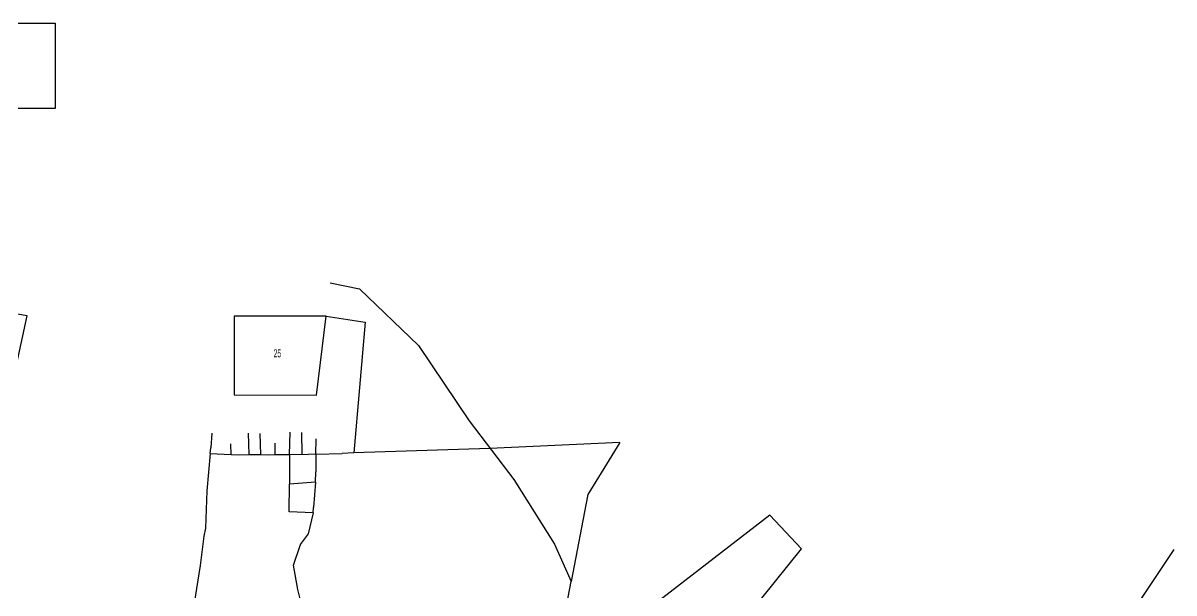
# Model space of a CAD drawing. Extents: x -55316 to 65086, y -54159 to 22922.
# Drawn here: x 1238 to 25756, y -2135 to 10009 of the extents above; entities that cross this region are included whole.
import ezdxf
from ezdxf.enums import TextEntityAlignment as Align

# ---------------------------------------------------------------- set-up
doc = ezdxf.new("R2010")
doc.units = 0
doc.header["$MEASUREMENT"] = 0
doc.layers.add('LINKS', color=7, linetype='Continuous')
doc.layers.add('ZONES', color=7, linetype='Continuous')

msp = doc.modelspace()

# ---------------------------------------------------------------- linework, layer by layer
at = {"layer": 'LINKS', "color": 251, "linetype": 'Continuous'}
for points in [[(7781.9, 4474.4), (8409, 4345.7), (9659.4, 3137.9), (10739.3, 1532.3), (11691.3, 281.9), (12558, -1096.4), (12913.4, -1893.8)], [(7693.8, 3761.6), (8525.5, 3632.1), (8284.5, 848.8)], [(5259.1, 1270.7), (5242.2, 957.4)], [(6052.9, 815.7), (6044.6, 1269.1)], [(6303.4, 814.2), (6290.6, 1264)], [(6915.9, 815.9), (6926.2, 1289.6)], [(7181.2, 822.2), (7177.4, 1284.5)], [(5675.5, 814.2), (5664.7, 1041)], [(6610.6, 815.7), (6609.5, 1058.2)], [(7479.2, 823.9), (7485.8, 1151.2)], [(13952.3, 1072.8), (11184, 941.2)], [(13952.3, 1072.8), (13267, -37.3)], [(5226.7, 833.9), (5154.5, 40.4)], [(5226.7, 833.9), (5242.2, 957.4)], [(5226.7, 833.9), (5675.5, 814.2)], [(5675.5, 814.2), (5832, 810.6), (6052.9, 815.7)], [(6052.9, 815.7), (6303.4, 814.2)], [(6303.4, 814.2), (6466.4, 810.6), (6610.6, 815.7)], [(6610.6, 815.7), (6915.9, 815.9)], [(6915.9, 815.9), (7181.2, 822.2)], [(6915.9, 815.9), (6916.6, 184)], [(7181.2, 822.2), (7313.8, 815.7)], [(7479.2, 823.9), (7313.8, 815.7)], [(7479.2, 823.9), (7472.8, 443.4)], [(7479.2, 823.9), (8039.6, 836.1)], [(8284.5, 848.8), (8039.6, 836.1)], [(11184, 941.2), (8284.5, 848.8)], [(7470.5, 228.2), (7472.8, 443.4)], [(5154.5, 40.4), (5123.5, -754.8)], [(7418.5, -429.5), (6906.8, -403.2), (6916.6, 184)], [(7470.5, 228.2), (6916.6, 184)], [(7470.5, 228.2), (7428.8, -313.5)], [(13267, -37.3), (13262.4, -73.8), (12913.4, -1893.8)], [(7418.5, -429.5), (7309.1, -876), (7140.9, -1100.2), (7141.6, -1120.6)], [(7418.5, -429.5), (7428.8, -313.5)], [(5123.5, -754.8), (5086.5, -928), (5009.9, -1549.9)], [(7095.2, -2063.7), (6996.7, -1540.7), (7141.6, -1120.6)], [(25756.1, -1206.8), (24184.5, -3564.1), (22822.5, -3930.8), (21512.9, -4559.4), (19365.1, -4507), (14860.1, -3721.2), (14637.5, -3677.6)], [(5009.9, -1549.9), (4886, -2355.4)], [(12433.7, -3334.8), (12722, -2894.3), (12913.4, -1893.8)], [(7291, -2977.4), (7140.9, -2261.6), (7095.2, -2063.7)]]:
    msp.add_lwpolyline(points, dxfattribs=at)
at = {"layer": 'ZONES', "color": 1, "linetype": 'Continuous'}
for points in [[(190.3, 8186.2), (190.3, 10009), (1924.7, 10009), (1924.7, 8186.2), (190.3, 8186.2)], [(888.6, 1736.7), (1328.4, 3773), (130.8, 3979)], [(7487, 2080.6), (7693.8, 3761.6), (5733.6, 3761.6), (5733.6, 2084.5), (7487, 2080.6)], [(16977.3, -2247), (17819.1, -1194.8), (17145.7, -479.3), (14148.9, -2794.2)]]:
    msp.add_lwpolyline(points, dxfattribs=at)

# ---------------------------------------------------------------- texts
at = {"layer": 'ZONES', "color": 178, "width": 0.5}
msp.add_text('25', height=170.5, dxfattribs=at).set_placement((6657, 2971.7), align=Align.MIDDLE_CENTER)

doc.saveas('drawing.dxf')
